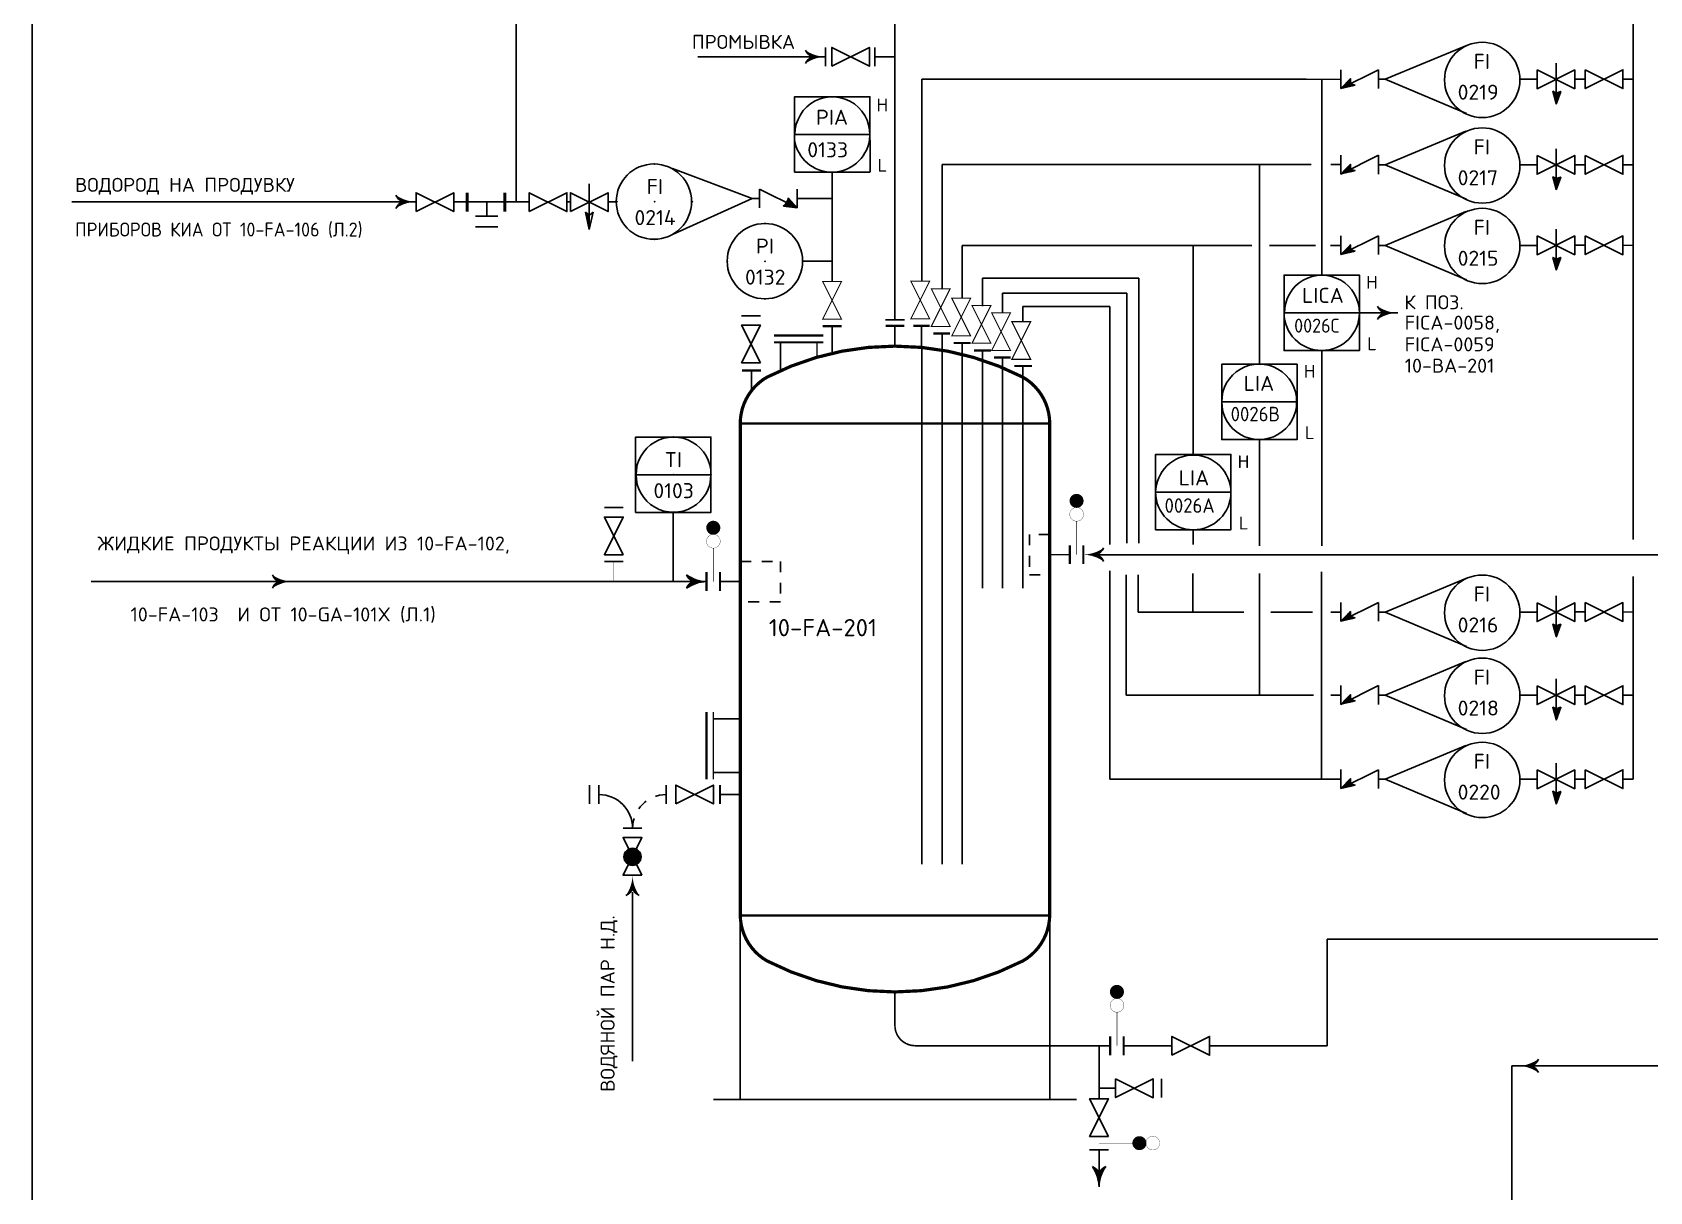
# Model space of a CAD drawing. Extents: x 78 to 490, y 181 to 404.
# Drawn here: x 79.95 to 94.97, y 193.92 to 204.69 of the extents above; entities that cross this region are included whole.
import ezdxf
from ezdxf.enums import TextEntityAlignment as Align

# ---------------------------------------------------------------- set-up
doc = ezdxf.new("R2010")
doc.units = 0
for name, pattern in [('DASH', [0.15625, 0.09375, -0.0625]), ('HIDDEN', [0.125, 0.0625, -0.0625]), ('SDASH', [0.09375, 0.046875, -0.046875])]:
    doc.linetypes.add(name, pattern=pattern)
doc.layers.get('0').update_dxf_attribs({"linetype": 'CONTINUOUS'})
for name, color, linetype in [('IN-ATTRIBS', 7, 'CONTINUOUS'), ('IN-ELECTRICAL', 7, 'HIDDEN'), ('IN-EQUIPMENT', 7, 'CONTINUOUS'), ('IN-INST-TAP', 7, 'CONTINUOUS'), ('IN-INSTRUMENT', 7, 'SDASH'), ('IN-MAJ-PROC', 7, 'CONTINUOUS'), ('IN-MIN-PROC', 7, 'CONTINUOUS')]:
    doc.layers.add(name, color=color, linetype=linetype)
doc.styles.add('ATTRIBS', font='SIMPLEX', dxfattribs={"width": 0.8, "height": 0.125})
doc.styles.add('NARROW', font='simplex', dxfattribs={"width": 0.75, "height": 0.1})
doc.styles.add('S1', font='simplex.shx')
doc.styles.add('SIMPLEX', font='SIMPLEX.shx')

# ---------------------------------------------------------------- blocks, each defined once
blk = doc.blocks.new('BUBTEXT')
at = {"layer": 'IN-ATTRIBS'}
for p in [(0, 0.25), (-0.25, 0), (0, 0), (0.25, 0), (0, -0.25)]:
    blk.add_point(p, dxfattribs=at)
at = {"layer": 'IN-ATTRIBS', "flags": 1}
for tag, style, width, p in [('IDNUM', 'ATTRIBS', 0.8, (0.009, 0.584)), ('DWGNO', 'ATTRIBS', 0.8, (0.003, 0.447)), ('FILENO', 'ATTRIBS', 0.8, (-0.003, 0.311)), ('LOC', 'ATTRIBS', 0.8, (-0.08, -0.422)), ('SIG', 'ATTRIBS', 0.8, (-0.087, -0.563)), ('INSTALL', 'ATTRIBS', 0.8, (-0.087, -0.699)), ('SERV', 'ATTRIBS', 0.8, (-0.083, -0.838)), ('DATE', 'ATTRIBS', 0.8, (-0.088, -0.969)), ('DES', 'NARROW', 0.75, (-0.087, -1.102)), ('CSYS', 'NARROW', 0.75, (-0.087, -1.243))]:
    blk.add_attdef(tag, text='', height=0.1, dxfattribs=dict(at, style=style, width=width)).set_placement(p, align=Align.CENTER)
at = {"layer": 'IN-ATTRIBS', "style": 'ATTRIBS', "flags": 1}
blk.add_attdef('SYSCDI', text='', height=0.1, dxfattribs=at).set_placement((-0.312, 0.312), align=Align.RIGHT)
at = {"layer": 'IN-ATTRIBS', "style": 'S1'}
for tag, p in [('XT', (0.324, 0.257)), ('A1', (0.323, 0.115)), ('A2', (0.323, -0.035)), ('A3', (0.323, -0.185)), ('RES', (0.323, -0.342))]:
    blk.add_attdef(tag, p, '', height=0.1, dxfattribs=at)
at = {"layer": 'IN-ATTRIBS', "style": 'ATTRIBS'}
blk.add_attdef('SYSCDV', text='', height=0.1, dxfattribs=at).set_placement((-0.312, 0.141), align=Align.RIGHT)
at = {"layer": 'IN-ATTRIBS', "style": 'S1'}
for tag, p in [('INSTTYPE', (0, 0.05)), ('TAGNUM', (0.002, -0.156)), ('MD', (0.402, -0.565)), ('SZ', (0.402, -0.696))]:
    blk.add_attdef(tag, text='', height=0.1, dxfattribs=at).set_placement(p, align=Align.CENTER)

msp = doc.modelspace()

# ---------------------------------------------------------------- hatches: boundary and pattern name
h = msp.add_hatch()
h.set_pattern_fill('ANSI37', color=2, scale=0.00014, style=0)
h.set_pattern_definition([(45, (-162.2465352, -82.9346062), (-0.00031430896424, 0.00031430896424), []), (135, (-162.2465352, -82.9346062), (-0.00031430896424, -0.00031430896424), [])])
edge = h.paths.add_edge_path()
edge.add_line((92.195, 204.217), (92.237, 204.204))
edge.add_line((92.237, 204.204), (92.105, 204.174))
edge.add_line((92.105, 204.173), (92.194, 204.265))
edge.add_line((92.194, 204.265), (92.195, 204.217))
h = msp.add_hatch()
h.set_pattern_fill('ANSI37', color=2, scale=0.00014, style=0)
h.set_pattern_definition([(45, (-163.01481026, -84.7604001), (-0.00031430896424, 0.00031430896424), []), (135, (-163.01481026, -84.7604001), (-0.00031430896424, -0.00031430896424), [])])
edge = h.paths.add_edge_path()
edge.add_line((94.104, 204.027), (94.148, 204.146))
edge.add_line((94.074, 204.147), (94.105, 204.034))
edge.add_line((94.104, 204.131), (94.074, 204.147))
edge.add_line((94.148, 204.146), (94.104, 204.131))
h = msp.add_hatch()
h.set_pattern_fill('ANSI37', color=2, scale=0.00014, style=0)
h.set_pattern_definition([(45, (-162.2465352, -83.7294345), (-0.00031430896424, 0.00031430896424), []), (135, (-162.2465352, -83.7294345), (-0.00031430896424, -0.00031430896424), [])])
edge = h.paths.add_edge_path()
edge.add_line((92.195, 203.422), (92.237, 203.41))
edge.add_line((92.237, 203.41), (92.105, 203.379))
edge.add_line((92.105, 203.378), (92.194, 203.47))
edge.add_line((92.194, 203.47), (92.195, 203.422))
h = msp.add_hatch()
h.set_pattern_fill('ANSI37', color=2, scale=0.00014, style=0)
h.set_pattern_definition([(45, (-163.01481026, -85.5552284), (-0.00031430896424, 0.00031430896424), []), (135, (-163.01481026, -85.5552284), (-0.00031430896424, -0.00031430896424), [])])
edge = h.paths.add_edge_path()
edge.add_line((94.104, 203.232), (94.148, 203.351))
edge.add_line((94.074, 203.352), (94.105, 203.239))
edge.add_line((94.104, 203.336), (94.074, 203.352))
edge.add_line((94.148, 203.351), (94.104, 203.336))
h = msp.add_hatch()
h.set_pattern_fill('ANSI37', color=2, scale=0.00014, style=0)
h.set_pattern_definition([(45, (-162.2465352, -84.4772419), (-0.00031430896424, 0.00031430896424), []), (135, (-162.2465352, -84.4772419), (-0.00031430896424, -0.00031430896424), [])])
edge = h.paths.add_edge_path()
edge.add_line((92.195, 202.675), (92.237, 202.662))
edge.add_line((92.237, 202.662), (92.105, 202.631))
edge.add_line((92.105, 202.63), (92.194, 202.722))
edge.add_line((92.194, 202.722), (92.195, 202.675))
h = msp.add_hatch()
h.set_pattern_fill('ANSI37', color=2, scale=0.00014, style=0)
h.set_pattern_definition([(45, (-163.01481026, -86.3030358), (-0.00031430896424, 0.00031430896424), []), (135, (-163.01481026, -86.3030358), (-0.00031430896424, -0.00031430896424), [])])
edge = h.paths.add_edge_path()
edge.add_line((94.104, 202.484), (94.148, 202.603))
edge.add_line((94.074, 202.604), (94.105, 202.492))
edge.add_line((94.104, 202.588), (94.074, 202.604))
edge.add_line((94.148, 202.603), (94.104, 202.588))
h = msp.add_hatch()
h.set_pattern_fill('ANSI37', color=2, scale=0.00014, style=0)
h.set_pattern_definition([(45, (-162.2465352, -87.88432963), (-0.00031430896424, 0.00031430896424), []), (135, (-162.2465352, -87.88432963), (-0.00031430896424, -0.00031430896424), [])])
edge = h.paths.add_edge_path()
edge.add_line((92.195, 199.268), (92.237, 199.255))
edge.add_line((92.237, 199.255), (92.105, 199.224))
edge.add_line((92.105, 199.223), (92.194, 199.315))
edge.add_line((92.194, 199.315), (92.195, 199.268))
h = msp.add_hatch()
h.set_pattern_fill('ANSI37', color=2, scale=0.00014, style=0)
h.set_pattern_definition([(45, (-163.01481026, -89.71012353), (-0.00031430896424, 0.00031430896424), []), (135, (-163.01481026, -89.71012353), (-0.00031430896424, -0.00031430896424), [])])
edge = h.paths.add_edge_path()
edge.add_line((94.104, 199.077), (94.148, 199.196))
edge.add_line((94.074, 199.197), (94.105, 199.085))
edge.add_line((94.104, 199.181), (94.074, 199.197))
edge.add_line((94.148, 199.196), (94.104, 199.181))
h = msp.add_hatch()
h.set_pattern_fill('ANSI37', color=2, scale=0.00014, style=0)
h.set_pattern_definition([(45, (-162.2465352, -88.6563532), (-0.00031430896424, 0.00031430896424), []), (135, (-162.2465352, -88.6563532), (-0.00031430896424, -0.00031430896424), [])])
edge = h.paths.add_edge_path()
edge.add_line((92.195, 198.496), (92.237, 198.483))
edge.add_line((92.237, 198.483), (92.105, 198.452))
edge.add_line((92.105, 198.451), (92.194, 198.543))
edge.add_line((92.194, 198.543), (92.195, 198.496))
h = msp.add_hatch()
h.set_pattern_fill('ANSI37', color=2, scale=0.00014, style=0)
h.set_pattern_definition([(45, (-163.01481026, -90.4821471), (-0.00031430896424, 0.00031430896424), []), (135, (-163.01481026, -90.4821471), (-0.00031430896424, -0.00031430896424), [])])
edge = h.paths.add_edge_path()
edge.add_line((94.104, 198.305), (94.148, 198.424))
edge.add_line((94.074, 198.425), (94.105, 198.313))
edge.add_line((94.104, 198.409), (94.074, 198.425))
edge.add_line((94.148, 198.424), (94.104, 198.409))
h = msp.add_hatch()
h.set_pattern_fill('ANSI37', color=2, scale=0.00014, style=0)
h.set_pattern_definition([(45, (-162.2465352, -89.43779175), (-0.00031430896424, 0.00031430896424), []), (135, (-162.2465352, -89.43779175), (-0.00031430896424, -0.00031430896424), [])])
edge = h.paths.add_edge_path()
edge.add_line((92.195, 197.714), (92.237, 197.701))
edge.add_line((92.237, 197.701), (92.105, 197.67))
edge.add_line((92.105, 197.67), (92.194, 197.762))
edge.add_line((92.194, 197.762), (92.195, 197.714))
h = msp.add_hatch()
h.set_pattern_fill('ANSI37', color=2, scale=0.00014, style=0)
h.set_pattern_definition([(45, (-163.01481026, -91.26358565), (-0.00031430896424, 0.00031430896424), []), (135, (-163.01481026, -91.26358565), (-0.00031430896424, -0.00031430896424), [])])
edge = h.paths.add_edge_path()
edge.add_line((94.104, 197.524), (94.148, 197.642))
edge.add_line((94.074, 197.644), (94.105, 197.531))
edge.add_line((94.104, 197.627), (94.074, 197.644))
edge.add_line((94.148, 197.642), (94.104, 197.627))
at = {"linetype": 'Continuous'}
h = msp.add_hatch(dxfattribs=at)
h.set_pattern_fill('ANSI38', color=2, scale=0.00014, angle=90, style=0)
h.set_pattern_definition([(135, (372.84007485, -47.44824148), (-0.00031430896424, -0.00031430896424), []), (225, (372.84007485, -47.44824148), (-0.00031430896424, -0.0009429268927), [0.00111125, -0.00066675])])
edge = h.paths.add_edge_path()
edge.add_arc((85.524, 197.035), 0.0801, 0, 360)
at = {"layer": 'IN-EQUIPMENT'}
h = msp.add_hatch(dxfattribs=at)
h.set_pattern_fill('ANSI38', color=2, scale=0.00014, style=0)
h.set_pattern_definition([(45, (-158.9034857, -94.1519394), (-0.00031430896424, 0.00031430896424), []), (135, (-158.9034857, -94.1519394), (-0.0009429268927, 0.00031430896424), [0.00111125, -0.00066675])])
edge = h.paths.add_edge_path()
edge.add_line((86.973, 203.154), (87.055, 203.063))
edge.add_line((87.055, 203.063), (86.926, 203.079))
edge.add_line((86.965, 203.107), (86.925, 203.079))
edge.add_line((86.969, 203.157), (86.965, 203.107))
h = msp.add_hatch(dxfattribs=at)
h.set_pattern_fill('ANSI38', color=2, scale=0.00014, style=0)
h.set_pattern_definition([(45, (-158.0500525, -94.71836046), (-0.00031430896424, 0.00031430896424), []), (135, (-158.0500525, -94.71836046), (-0.0009429268927, 0.00031430896424), [0.00111125, -0.00066675])])
edge = h.paths.add_edge_path()
edge.add_line((85.122, 202.863), (85.157, 203.023))
edge.add_line((85.12, 202.863), (85.088, 203.023))
edge.add_line((85.088, 203.023), (85.121, 202.997))
edge.add_line((85.157, 203.023), (85.126, 202.999))

# ---------------------------------------------------------------- linework, layer by layer
at = {"color": 6}
for p, q in [((79.948, 211.074), (79.948, 185.824)), ((89.775, 195.28), (89.4, 195.28)), ((89.775, 195.28), (89.962, 195.28))]:
    msp.add_line(p, q, dxfattribs=at)
at = {"color": 5, "linetype": 'Continuous'}
for p, q in [((84.444, 203.121), (84.444, 205.371)), ((94.819, 199.984), (94.819, 204.91)), ((87.318, 204.467), (86.132, 204.467)), ((91.587, 204.259), (88.212, 204.259)), ((88.212, 204.259), (88.212, 202.38)), ((91.587, 204.259), (91.784, 204.259)), ((91.784, 204.259), (92.105, 204.258)), ((92.516, 204.259), (92.455, 204.259)), ((93.768, 204.259), (93.928, 204.259)), ((94.278, 204.259), (94.375, 204.26)), ((94.725, 204.259), (94.819, 204.259)), ((88.4, 203.467), (91.348, 203.467)), ((88.4, 202.31), (88.4, 203.467)), ((91.226, 203.467), (91.829, 203.467)), ((92.013, 203.467), (92.107, 203.467)), ((92.516, 203.464), (92.455, 203.464)), ((93.768, 203.464), (93.928, 203.464)), ((94.278, 203.464), (94.375, 203.465)), ((94.725, 203.464), (94.819, 203.464)), ((86.637, 203.151), (86.694, 203.151)), ((87.055, 203.151), (87.379, 203.151)), ((87.379, 202.38), (87.379, 203.151)), ((80.316, 203.121), (83.467, 203.121)), ((83.467, 203.121), (83.513, 203.121)), ((83.863, 203.121), (84.444, 203.121)), ((84.444, 203.121), (84.564, 203.121)), ((84.914, 203.121), (84.947, 203.121)), ((84.914, 203.121), (84.947, 203.121)), ((85.297, 203.121), (85.376, 203.121)), ((88.587, 202.716), (91.277, 202.716)), ((88.587, 202.222), (88.587, 202.716)), ((90.734, 202.716), (90.734, 200.773)), ((91.441, 202.716), (91.868, 202.716)), ((92.008, 202.716), (92.105, 202.716)), ((92.516, 202.716), (92.455, 202.716)), ((93.768, 202.716), (93.928, 202.716)), ((94.278, 202.717), (94.375, 202.717)), ((94.725, 202.716), (94.819, 202.717)), ((88.775, 202.152), (88.775, 202.411)), ((88.775, 202.411), (90.228, 202.411)), ((90.228, 202.411), (90.228, 201.967)), ((88.962, 202.272), (90.115, 202.272)), ((88.962, 202.085), (88.962, 202.272)), ((90.115, 202.272), (90.115, 201.717)), ((89.15, 202.007), (89.15, 202.149)), ((89.15, 202.149), (89.959, 202.149)), ((89.959, 202.149), (89.959, 199.937)), ((90.228, 201.967), (90.228, 199.95)), ((90.115, 201.717), (90.115, 199.95)), ((91.927, 201.739), (91.927, 199.923)), ((91.348, 200.912), (91.348, 199.923)), ((90.734, 200.073), (90.734, 199.937)), ((89.959, 199.692), (89.959, 197.755)), ((90.109, 199.654), (90.109, 198.537)), ((90.222, 199.654), (90.222, 199.309)), ((90.731, 199.668), (90.731, 199.309)), ((91.35, 199.668), (91.35, 198.537)), ((91.924, 199.682), (91.924, 198.822)), ((94.819, 197.756), (94.819, 199.639)), ((90.222, 199.309), (91.202, 199.309)), ((91.453, 199.309), (91.842, 199.309)), ((92.013, 199.309), (92.107, 199.309)), ((92.516, 199.309), (92.455, 199.309)), ((93.768, 199.309), (93.928, 199.309)), ((94.278, 199.31), (94.375, 199.31)), ((94.725, 199.309), (94.819, 199.31)), ((91.85, 198.537), (90.109, 198.537)), ((92.107, 198.537), (92.013, 198.537)), ((92.516, 198.537), (92.455, 198.537)), ((93.768, 198.537), (93.928, 198.537)), ((94.278, 198.537), (94.375, 198.538)), ((94.725, 198.537), (94.819, 198.537)), ((89.959, 197.755), (92.105, 197.755)), ((92.516, 197.755), (92.455, 197.755)), ((93.768, 197.755), (93.928, 197.755)), ((94.278, 197.756), (94.375, 197.757)), ((94.725, 197.756), (94.819, 197.756)), ((85.525, 196.708), (85.525, 195.136)), ((89.858, 195.28), (89.858, 195.092)), ((89.858, 195.092), (89.858, 194.787)), ((95.132, 195.093), (93.692, 195.093)), ((93.692, 187.84), (93.692, 195.093))]:
    msp.add_line(p, q, dxfattribs=at)
at = {"linetype": 'Continuous'}
for p, q in [((92.516, 204.259), (93.266, 204.571)), ((92.516, 204.259), (93.272, 203.94)), ((87.029, 203.746), (87.729, 203.746)), ((92.516, 203.464), (93.266, 203.777)), ((92.516, 203.464), (93.272, 203.145)), ((86.637, 203.151), (85.895, 203.43)), ((86.637, 203.151), (85.897, 202.818)), ((91.927, 203.185), (91.927, 203.155)), ((83.68, 203.121), (83.696, 203.121)), ((84.734, 203.121), (84.745, 203.121)), ((85.117, 203.121), (85.128, 203.121)), ((92.516, 202.716), (93.266, 203.029)), ((92.516, 202.716), (93.272, 202.397)), ((91.577, 202.089), (92.277, 202.089)), ((90.998, 201.262), (91.698, 201.262)), ((85.553, 200.585), (86.253, 200.585)), ((90.384, 200.423), (91.084, 200.423)), ((92.516, 199.309), (93.266, 199.622)), ((91.35, 199.309), (91.351, 199.309)), ((92.516, 199.309), (93.272, 198.99)), ((91.924, 198.822), (91.924, 197.755)), ((92.516, 198.537), (93.266, 198.85)), ((92.516, 198.537), (93.272, 198.218)), ((92.516, 197.755), (93.266, 198.068)), ((92.516, 197.755), (93.272, 197.436))]:
    msp.add_line(p, q, dxfattribs=at)
at = {"color": 2}
for p, q in [((92.105, 204.173), (92.105, 204.348)), ((92.455, 204.347), (92.105, 204.173)), ((92.455, 204.172), (92.455, 204.347)), ((94.104, 204.409), (94.104, 204.029)), ((92.105, 204.173), (92.194, 204.265)), ((92.237, 204.204), (92.105, 204.174)), ((92.194, 204.265), (92.195, 204.217)), ((92.195, 204.217), (92.237, 204.204)), ((94.104, 204.131), (94.074, 204.147)), ((94.074, 204.147), (94.105, 204.034)), ((94.104, 204.027), (94.148, 204.146)), ((94.148, 204.146), (94.104, 204.131)), ((94.104, 203.614), (94.104, 203.234)), ((92.105, 203.378), (92.105, 203.553)), ((92.455, 203.553), (92.105, 203.378)), ((92.105, 203.378), (92.194, 203.47)), ((92.194, 203.47), (92.195, 203.422)), ((92.455, 203.378), (92.455, 203.553)), ((92.237, 203.41), (92.105, 203.379)), ((92.195, 203.422), (92.237, 203.41)), ((94.074, 203.352), (94.105, 203.239)), ((94.104, 203.336), (94.074, 203.352)), ((94.148, 203.351), (94.104, 203.336)), ((94.104, 203.232), (94.148, 203.351)), ((94.104, 202.866), (94.104, 202.486)), ((92.455, 202.805), (92.105, 202.63)), ((92.105, 202.63), (92.105, 202.805)), ((92.105, 202.63), (92.194, 202.722)), ((92.194, 202.722), (92.195, 202.675)), ((92.455, 202.63), (92.455, 202.805)), ((92.237, 202.662), (92.105, 202.631)), ((92.195, 202.675), (92.237, 202.662)), ((94.104, 202.588), (94.074, 202.604)), ((94.074, 202.604), (94.105, 202.492)), ((94.104, 202.484), (94.148, 202.603)), ((94.148, 202.603), (94.104, 202.588)), ((87.875, 202.024), (88.05, 202.024)), ((92.455, 199.398), (92.105, 199.223)), ((92.105, 199.223), (92.105, 199.398)), ((92.455, 199.223), (92.455, 199.398)), ((94.104, 199.459), (94.104, 199.079)), ((92.105, 199.223), (92.194, 199.315)), ((92.237, 199.255), (92.105, 199.224)), ((92.194, 199.315), (92.195, 199.268)), ((92.195, 199.268), (92.237, 199.255)), ((94.074, 199.197), (94.105, 199.085)), ((94.104, 199.181), (94.074, 199.197)), ((94.148, 199.196), (94.104, 199.181)), ((94.104, 199.077), (94.148, 199.196)), ((94.104, 198.687), (94.104, 198.307)), ((92.105, 198.451), (92.105, 198.626)), ((92.455, 198.626), (92.105, 198.451)), ((92.105, 198.451), (92.194, 198.543)), ((92.194, 198.543), (92.195, 198.496)), ((92.195, 198.496), (92.237, 198.483)), ((92.455, 198.451), (92.455, 198.626)), ((92.237, 198.483), (92.105, 198.452)), ((94.104, 198.409), (94.074, 198.425)), ((94.074, 198.425), (94.105, 198.313)), ((94.104, 198.305), (94.148, 198.424)), ((94.148, 198.424), (94.104, 198.409)), ((94.104, 197.906), (94.104, 197.525)), ((92.105, 197.67), (92.105, 197.845)), ((92.455, 197.844), (92.105, 197.67)), ((92.105, 197.67), (92.194, 197.762)), ((92.194, 197.762), (92.195, 197.714)), ((92.455, 197.669), (92.455, 197.844)), ((85.837, 197.526), (85.837, 197.701)), ((92.237, 197.701), (92.105, 197.67)), ((92.195, 197.714), (92.237, 197.701)), ((94.074, 197.644), (94.105, 197.531)), ((94.104, 197.627), (94.074, 197.644)), ((94.148, 197.642), (94.104, 197.627)), ((94.104, 197.524), (94.148, 197.642))]:
    msp.add_line(p, q, dxfattribs=at)
for p, q in [((87.029, 203.692), (87.029, 203.396)), ((87.731, 203.396), (87.731, 203.692)), ((87.029, 203.396), (87.729, 203.396))]:
    msp.add_line(p, q)
at = {"color": 7, "linetype": 'Continuous'}
for p, q in [((87.379, 203.151), (87.379, 203.396)), ((92.277, 202.089), (92.633, 202.089))]:
    msp.add_line(p, q, dxfattribs=at)
at = {"color": 2, "linetype": 'Continuous'}
for p, q in [((85.122, 203.118), (85.122, 202.909)), ((90.012, 194.885), (89.854, 194.885)), ((90.44, 194.972), (90.44, 194.798))]:
    msp.add_line(p, q, dxfattribs=at)
at = {"color": 3, "linetype": 'Continuous'}
msp.add_line((86.087, 199.592), (80.495, 199.592), dxfattribs=at)
at = {"color": 5, "linetype": 'Continuous'}
for points in [[(87.193, 204.467, -0.206864), (87.13, 204.53)], [(87.193, 204.467, 0.206864), (87.13, 204.405)], [(83.388, 203.121, -0.206864), (83.326, 203.183)], [(83.388, 203.121, 0.206864), (83.326, 203.058)], [(93.878, 195.092, 0.206864), (93.94, 195.155)], [(93.878, 195.092, -0.206864), (93.94, 195.03)]]:
    msp.add_lwpolyline(points, format="xyb", dxfattribs=at)
at = {"color": 2}
for points in [[(93.928, 204.346), (94.278, 204.171), (94.278, 204.346), (93.928, 204.171)], [(94.375, 204.347), (94.725, 204.172), (94.725, 204.347), (94.375, 204.172)], [(93.928, 203.551), (94.278, 203.376), (94.278, 203.551), (93.928, 203.376)], [(94.375, 203.552), (94.725, 203.377), (94.725, 203.552), (94.375, 203.377)], [(93.928, 202.803), (94.278, 202.628), (94.278, 202.803), (93.928, 202.628)], [(94.375, 202.805), (94.725, 202.629), (94.725, 202.804), (94.375, 202.63)], [(86.713, 201.625), (86.538, 201.975), (86.713, 201.975), (86.538, 201.625)], [(85.438, 199.842), (85.263, 200.192), (85.438, 200.192), (85.263, 199.842)], [(93.928, 199.396), (94.278, 199.221), (94.278, 199.396), (93.928, 199.221)], [(94.375, 199.397), (94.725, 199.222), (94.725, 199.397), (94.375, 199.222)], [(93.928, 198.624), (94.278, 198.449), (94.278, 198.624), (93.928, 198.449)], [(94.375, 198.625), (94.725, 198.45), (94.725, 198.625), (94.375, 198.45)], [(93.928, 197.843), (94.278, 197.667), (94.278, 197.842), (93.928, 197.668)], [(94.375, 197.844), (94.725, 197.669), (94.725, 197.844), (94.375, 197.669)], [(85.925, 197.526), (86.275, 197.701), (86.275, 197.526), (85.925, 197.701)], [(85.612, 196.863), (85.437, 197.213), (85.612, 197.213), (85.437, 196.863)], [(90.535, 195.192), (90.885, 195.367), (90.885, 195.192), (90.535, 195.367)], [(90.012, 194.973), (90.362, 194.797), (90.362, 194.972), (90.012, 194.798)], [(89.946, 194.437), (89.771, 194.787), (89.946, 194.787), (89.771, 194.437)]]:
    msp.add_lwpolyline(points, close=True, dxfattribs=at)
for points in [[(87.729, 203.692), (87.729, 204.096), (87.029, 204.096), (87.029, 203.692)], [(92.277, 202.035), (92.277, 202.439), (91.577, 202.439), (91.577, 202.035)], [(91.577, 202.035), (91.577, 201.739), (92.277, 201.739), (92.277, 202.035)], [(91.698, 201.209), (91.698, 201.612), (90.998, 201.612), (90.998, 201.209)], [(90.998, 201.209), (90.998, 200.912), (91.698, 200.912), (91.698, 201.209)], [(86.253, 200.531), (86.253, 200.935), (85.553, 200.935), (85.553, 200.531)], [(91.084, 200.369), (91.084, 200.773), (90.384, 200.773), (90.384, 200.369)], [(85.553, 200.531), (85.553, 200.235), (86.253, 200.235), (86.253, 200.531)], [(90.384, 200.369), (90.384, 200.073), (91.084, 200.073), (91.084, 200.369)]]:
    msp.add_lwpolyline(points)
at = {"color": 2, "const_width": 0.01}
for points in [[(87.466, 202.03), (87.291, 202.38), (87.466, 202.38), (87.291, 202.03)], [(88.285, 202.033), (88.11, 202.383), (88.285, 202.383), (88.11, 202.033)], [(88.475, 201.963), (88.3, 202.313), (88.475, 202.313), (88.3, 201.963)], [(88.665, 201.875), (88.49, 202.225), (88.665, 202.225), (88.49, 201.875)], [(88.853, 201.806), (88.678, 202.156), (88.853, 202.156), (88.678, 201.806)], [(89.036, 201.739), (88.861, 202.089), (89.036, 202.089), (88.861, 201.739)], [(89.223, 201.657), (89.048, 202.007), (89.223, 202.007), (89.048, 201.657)]]:
    msp.add_lwpolyline(points, close=True, dxfattribs=at)
for points in [[(92.508, 202.089, -0.206864), (92.445, 202.151)], [(92.508, 202.089, 0.206864), (92.445, 202.026)]]:
    msp.add_lwpolyline(points, format="xyb")
at = {"color": 6}
for points, const_width in [([(87.291, 201.964), (87.466, 201.964)], 0.021), ([(87.379, 201.713), (87.379, 201.964)], 0.015), ([(87.875, 201.967), (88.05, 201.967)], 0.021), ([(87.962, 201.78), (87.962, 201.967)], 0.015), ([(88.133, 201.967), (88.285, 201.967)], 0.021), ([(88.21, 201.766), (88.21, 201.967)], 0.015), ([(87.297, 201.878), (86.837, 201.878)], 0.02), ([(87.297, 201.815), (86.837, 201.815)], 0.02), ([(87.238, 201.678), (87.238, 201.815)], 0.015), ([(88.32, 201.897), (88.475, 201.897)], 0.021), ([(88.508, 201.809), (88.667, 201.809)], 0.021), ([(88.698, 201.74), (88.854, 201.74)], 0.021), ([(88.881, 201.673), (89.036, 201.673)], 0.021), ([(86.542, 201.553), (86.717, 201.553)], 0.021), ([(86.63, 201.365), (86.63, 201.553)], 0.015), ([(89.071, 201.595), (89.235, 201.595)], 0.021), ([(86.525, 201.061), (89.4, 201.061)], 0.02), ([(89.4, 199.842), (89.587, 199.842)], 0.015), ([(89.587, 199.93), (89.587, 199.755)], 0.021), ([(86.337, 199.505), (86.337, 199.68)], 0.021), ([(86.525, 199.592), (86.337, 199.592)], 0.015), ([(86.212, 197.755), (86.212, 198.38)], 0.02), ([(86.275, 197.755), (86.275, 198.38)], 0.015), ([(86.525, 198.318), (86.275, 198.318)], 0.015), ([(86.525, 197.818), (86.275, 197.818)], 0.015), ([(86.337, 197.526), (86.337, 197.701)], 0.021), ([(86.525, 197.613), (86.337, 197.613)], 0.015), ([(89.4, 196.49), (86.525, 196.49)], 0.02), ([(86.525, 196.467), (86.525, 194.78)], 0.015), ([(89.4, 196.467), (89.4, 194.78)], 0.015), ([(89.962, 195.367), (89.962, 195.192)], 0.021), ([(86.275, 194.78), (89.65, 194.78)], 0.015)]:
    msp.add_lwpolyline(points, dxfattribs=dict(at, const_width=const_width))
at = {"color": 6, "const_width": 0.03}
msp.add_lwpolyline([(89.4, 201.061, 0.267949), (89.151, 201.491, 0.242718), (86.773, 201.491, 0.267949), (86.525, 201.061), (86.525, 196.498, 0.267949), (86.773, 196.068, 0.242718), (89.151, 196.068, 0.267949), (89.4, 196.498)], format="xyb", close=True, dxfattribs=at)
at = {"color": 5}
for points in [[(88.212, 201.78), (88.212, 196.967)], [(88.4, 201.741), (88.4, 196.967)], [(88.587, 201.717), (88.587, 196.967)], [(88.775, 201.655), (88.775, 199.53)], [(88.962, 201.592), (88.962, 199.53)], [(89.15, 201.494), (89.15, 199.53)]]:
    msp.add_lwpolyline(points, dxfattribs=at)
at = {"color": 2}
for points, const_width in [([(89.617, 200.342, 1), (89.682, 200.342, 1)], 0.065), ([(86.242, 200.092, 1), (86.307, 200.092, 1)], 0.065), ([(89.586, 200.217, 1), (89.714, 200.217, 1)], 0.0025), ([(86.211, 199.967, 1), (86.339, 199.967, 1)], 0.0025), ([(89.992, 195.78, 1), (90.057, 195.78, 1)], 0.065), ([(89.961, 195.655, 1), (90.089, 195.655, 1)], 0.0025), ([(90.233, 194.407, -1), (90.233, 194.342, -1)], 0.065), ([(90.358, 194.439, -1), (90.358, 194.311, -1)], 0.0025)]:
    msp.add_lwpolyline(points, format="xyb", close=True, dxfattribs=dict(at, const_width=const_width))
at = {"color": 2, "const_width": 0.005}
for points in [[(89.65, 200.155), (89.65, 199.842)], [(86.275, 199.905), (86.275, 199.592)], [(90.025, 195.592), (90.025, 195.28)], [(90.171, 194.375), (89.858, 194.375)]]:
    msp.add_lwpolyline(points, dxfattribs=at)
at = {"color": 3}
for points in [[(89.837, 199.842, 0.206864), (89.9, 199.905)], [(89.837, 199.842, -0.206864), (89.9, 199.78)]]:
    msp.add_lwpolyline(points, format="xyb", dxfattribs=at)
at = {"color": 3, "linetype": 'Continuous'}
for points in [[(82.24, 199.592, -0.206864), (82.178, 199.655)], [(82.24, 199.592, 0.206864), (82.178, 199.53)], [(86.087, 199.592, -0.206864), (86.025, 199.655)], [(86.087, 199.592, 0.206864), (86.025, 199.53)], [(86.212, 199.592, 0.150368), (86.025, 199.53)]]:
    msp.add_lwpolyline(points, format="xyb", dxfattribs=at)
at = {"color": 5}
for points in [[(85.525, 196.738, -0.206864), (85.462, 196.676)], [(85.525, 196.738, 0.206864), (85.587, 196.676)], [(89.858, 194.095, 0.206864), (89.796, 194.157)], [(89.858, 193.97, 0.150368), (89.796, 194.157)], [(89.858, 194.095, -0.206864), (89.921, 194.157)]]:
    msp.add_lwpolyline(points, format="xyb", dxfattribs=at)
at = {"color": 6, "const_width": 0.015}
msp.add_lwpolyline([(87.962, 195.78), (87.962, 195.467, 0.414214), (88.15, 195.28), (89.4, 195.28)], format="xyb", dxfattribs=at)
for centre in [(93.418, 204.253), (93.418, 203.458), (85.723, 203.122), (93.418, 202.71), (86.754, 202.569), (93.418, 199.303), (93.418, 198.531), (93.418, 197.749)]:
    msp.add_circle(centre, 0.35)
at = {"color": 2, "linetype": 'Continuous'}
msp.add_circle((85.524, 197.035), 0.0801, dxfattribs=at)
for centre, radius, start, end in [((87.381, 203.748), 0.348, 350.7835, 180.3164), ((87.377, 203.748), 0.352, 189.061, 350.939), ((91.929, 202.091), 0.348, 359.6836, 180.3164), ((91.927, 202.089), 0.35, 180, 0), ((91.346, 201.265), 0.348, 359.6296, 180.3704), ((91.346, 201.26), 0.348, 179.5934, 0.4066), ((85.905, 200.587), 0.348, 359.6548, 180.3452), ((90.734, 200.418), 0.35, 0.7029, 179.2971), ((85.905, 200.584), 0.348, 179.787, 0.213), ((90.734, 200.423), 0.35, 180, 360)]:
    msp.add_arc(centre, radius, start, end)
at = {"color": 3, "linetype": 'Continuous'}
msp.add_arc((86.22, 199.928), 0.336, 234.4623, 268.6678, dxfattribs=at)
at = {"color": 5}
msp.add_arc((90.194, 193.962), 0.336, 144.4623, 178.6678, dxfattribs=at)
at = {"color": 5, "linetype": 'Continuous'}
for points in [[(87.164, 204.508), (87.138, 204.513), (87.13, 204.53)], [(87.2, 204.491), (87.149, 204.499), (87.164, 204.508), (87.138, 204.513)], [(87.238, 204.479), (87.162, 204.486), (87.2, 204.491), (87.149, 204.499)], [(87.164, 204.426), (87.138, 204.421), (87.13, 204.405)], [(87.2, 204.443), (87.149, 204.436), (87.164, 204.426), (87.138, 204.421)], [(87.238, 204.456), (87.162, 204.449), (87.2, 204.443), (87.149, 204.436)], [(87.278, 204.471), (87.176, 204.475), (87.238, 204.479), (87.162, 204.486)], [(87.278, 204.464), (87.176, 204.459), (87.238, 204.456), (87.162, 204.449)], [(87.318, 204.467), (87.193, 204.467), (87.278, 204.471), (87.176, 204.475)], [(87.318, 204.467), (87.193, 204.467), (87.278, 204.464), (87.176, 204.459)], [(83.359, 203.162), (83.334, 203.167), (83.326, 203.183)], [(83.396, 203.145), (83.344, 203.152), (83.359, 203.162), (83.334, 203.167)], [(83.434, 203.132), (83.357, 203.139), (83.396, 203.145), (83.344, 203.152)], [(83.359, 203.08), (83.334, 203.075), (83.326, 203.058)], [(83.396, 203.097), (83.344, 203.089), (83.359, 203.08), (83.334, 203.075)], [(83.434, 203.109), (83.357, 203.102), (83.396, 203.097), (83.344, 203.089)], [(83.473, 203.124), (83.372, 203.129), (83.434, 203.132), (83.357, 203.139)], [(83.473, 203.117), (83.372, 203.113), (83.434, 203.109), (83.357, 203.102)], [(93.753, 195.092), (93.878, 195.092), (93.793, 195.096), (93.894, 195.101)], [(93.753, 195.092), (93.878, 195.092), (93.793, 195.089), (93.894, 195.084)], [(93.793, 195.096), (93.894, 195.101), (93.832, 195.104), (93.909, 195.111)], [(93.793, 195.089), (93.894, 195.084), (93.832, 195.081), (93.909, 195.074)], [(93.832, 195.104), (93.909, 195.111), (93.87, 195.117), (93.922, 195.124)], [(93.832, 195.081), (93.909, 195.074), (93.87, 195.068), (93.922, 195.061)], [(93.87, 195.117), (93.922, 195.124), (93.906, 195.134), (93.932, 195.139)], [(93.87, 195.068), (93.922, 195.061), (93.906, 195.051), (93.932, 195.046)], [(93.906, 195.134), (93.932, 195.139), (93.94, 195.155)], [(93.906, 195.051), (93.932, 195.046), (93.94, 195.03)]]:
    msp.add_solid(points, dxfattribs=at)
for points in [[(83.513, 203.121), (83.388, 203.121), (83.473, 203.124), (83.372, 203.129)], [(83.513, 203.121), (83.388, 203.121), (83.473, 203.117), (83.372, 203.113)], [(92.479, 202.13), (92.453, 202.135), (92.445, 202.151)], [(92.516, 202.113), (92.464, 202.12), (92.479, 202.13), (92.453, 202.135)], [(92.554, 202.1), (92.477, 202.107), (92.516, 202.113), (92.464, 202.12)], [(92.593, 202.092), (92.492, 202.097), (92.554, 202.1), (92.477, 202.107)], [(92.633, 202.089), (92.508, 202.089), (92.593, 202.092), (92.492, 202.097)], [(92.479, 202.048), (92.453, 202.043), (92.445, 202.026)], [(92.516, 202.065), (92.464, 202.057), (92.479, 202.048), (92.453, 202.043)], [(92.554, 202.077), (92.477, 202.07), (92.516, 202.065), (92.464, 202.057)], [(92.593, 202.085), (92.492, 202.081), (92.554, 202.077), (92.477, 202.07)], [(92.633, 202.089), (92.508, 202.089), (92.593, 202.085), (92.492, 202.081)]]:
    msp.add_solid(points)
at = {"color": 3}
for points in [[(89.712, 199.842), (89.837, 199.842), (89.752, 199.846), (89.854, 199.85)], [(89.712, 199.842), (89.837, 199.842), (89.752, 199.839), (89.854, 199.834)], [(89.752, 199.846), (89.854, 199.85), (89.792, 199.854), (89.868, 199.861)], [(89.752, 199.839), (89.854, 199.834), (89.792, 199.831), (89.868, 199.824)], [(89.792, 199.854), (89.868, 199.861), (89.83, 199.866), (89.881, 199.874)], [(89.83, 199.866), (89.881, 199.874), (89.866, 199.883), (89.892, 199.888)], [(89.866, 199.883), (89.892, 199.888), (89.9, 199.905)], [(89.792, 199.831), (89.868, 199.824), (89.83, 199.818), (89.881, 199.811)], [(89.83, 199.818), (89.881, 199.811), (89.866, 199.801), (89.892, 199.796)], [(89.866, 199.801), (89.892, 199.796), (89.9, 199.78)]]:
    msp.add_solid(points, dxfattribs=at)
at = {"color": 3, "linetype": 'Continuous'}
for points in [[(82.211, 199.633), (82.186, 199.638), (82.178, 199.655)], [(82.211, 199.551), (82.186, 199.546), (82.178, 199.53)], [(82.248, 199.616), (82.196, 199.624), (82.211, 199.633), (82.186, 199.638)], [(82.248, 199.568), (82.196, 199.561), (82.211, 199.551), (82.186, 199.546)], [(82.286, 199.604), (82.209, 199.611), (82.248, 199.616), (82.196, 199.624)], [(82.286, 199.581), (82.209, 199.574), (82.248, 199.568), (82.196, 199.561)], [(82.325, 199.596), (82.224, 199.6), (82.286, 199.604), (82.209, 199.611)], [(82.325, 199.589), (82.224, 199.584), (82.286, 199.581), (82.209, 199.574)], [(86.059, 199.633), (86.033, 199.638), (86.025, 199.655)], [(86.059, 199.551), (86.033, 199.546), (86.025, 199.53)], [(86.095, 199.616), (86.043, 199.624), (86.059, 199.633), (86.033, 199.638)], [(86.095, 199.568), (86.043, 199.561), (86.059, 199.551), (86.033, 199.546)], [(86.133, 199.604), (86.056, 199.611), (86.095, 199.616), (86.043, 199.624)], [(86.133, 199.581), (86.056, 199.574), (86.095, 199.568), (86.043, 199.561)], [(86.172, 199.596), (86.071, 199.6), (86.133, 199.604), (86.056, 199.611)], [(86.172, 199.589), (86.071, 199.584), (86.133, 199.581), (86.056, 199.574)], [(86.212, 199.592), (86.087, 199.592), (86.172, 199.596), (86.071, 199.6)], [(86.212, 199.592), (86.087, 199.592), (86.172, 199.589), (86.071, 199.584)]]:
    msp.add_solid(points, dxfattribs=at)
at = {"color": 5}
for points in [[(85.525, 196.863), (85.525, 196.738), (85.521, 196.823), (85.517, 196.722)], [(85.525, 196.863), (85.525, 196.738), (85.528, 196.823), (85.533, 196.722)], [(85.484, 196.71), (85.479, 196.684), (85.462, 196.676)], [(85.501, 196.746), (85.493, 196.695), (85.484, 196.71), (85.479, 196.684)], [(85.513, 196.784), (85.506, 196.707), (85.501, 196.746), (85.493, 196.695)], [(85.521, 196.823), (85.517, 196.722), (85.513, 196.784), (85.506, 196.707)], [(85.528, 196.823), (85.533, 196.722), (85.536, 196.784), (85.543, 196.707)], [(85.536, 196.784), (85.543, 196.707), (85.549, 196.746), (85.556, 196.695)], [(85.549, 196.746), (85.556, 196.695), (85.566, 196.71), (85.571, 196.684)], [(85.566, 196.71), (85.571, 196.684), (85.587, 196.676)], [(89.817, 194.123), (89.812, 194.149), (89.796, 194.157)], [(89.834, 194.087), (89.827, 194.138), (89.817, 194.123), (89.812, 194.149)], [(89.847, 194.049), (89.84, 194.126), (89.834, 194.087), (89.827, 194.138)], [(89.87, 194.049), (89.877, 194.126), (89.882, 194.087), (89.89, 194.138)], [(89.882, 194.087), (89.89, 194.138), (89.899, 194.123), (89.904, 194.149)], [(89.899, 194.123), (89.904, 194.149), (89.921, 194.157)], [(89.855, 194.009), (89.85, 194.111), (89.847, 194.049), (89.84, 194.126)], [(89.858, 193.97), (89.858, 194.095), (89.855, 194.009), (89.85, 194.111)], [(89.858, 193.97), (89.858, 194.095), (89.862, 194.009), (89.866, 194.111)], [(89.862, 194.009), (89.866, 194.111), (89.87, 194.049), (89.877, 194.126)]]:
    msp.add_solid(points, dxfattribs=at)
at = {"layer": 'IN-ELECTRICAL', "color": 7}
for p, q in [((89.4, 200.03), (89.212, 200.03)), ((89.212, 200.03), (89.212, 199.655)), ((86.525, 199.78), (86.9, 199.78)), ((86.9, 199.78), (86.9, 199.405)), ((89.212, 199.655), (89.4, 199.655)), ((86.9, 199.405), (86.525, 199.405))]:
    msp.add_line(p, q, dxfattribs=at)
at = {"layer": 'IN-EQUIPMENT', "color": 2}
for p, q in [((87.318, 204.38), (87.318, 204.555)), ((87.775, 204.555), (87.775, 204.38)), ((87.962, 204.467), (87.775, 204.467)), ((83.988, 203.205), (83.988, 203.03)), ((84.338, 203.205), (84.338, 203.03)), ((85.122, 203.118), (85.122, 203.289)), ((86.705, 203.238), (86.705, 203.063)), ((87.055, 203.063), (86.705, 203.238)), ((86.969, 203.157), (86.965, 203.107)), ((86.973, 203.154), (87.055, 203.063)), ((87.055, 203.063), (86.973, 203.154)), ((87.055, 203.238), (87.055, 203.063)), ((84.171, 203.119), (84.171, 202.987)), ((85.088, 203.023), (85.121, 202.997)), ((85.12, 202.863), (85.088, 203.023)), ((85.122, 202.863), (85.157, 203.023)), ((85.157, 203.023), (85.126, 202.999)), ((86.965, 203.107), (86.925, 203.079)), ((87.055, 203.063), (86.926, 203.079)), ((84.065, 202.987), (84.272, 202.987)), ((84.065, 202.889), (84.272, 202.889)), ((86.538, 202.062), (86.713, 202.062)), ((85.263, 200.28), (85.438, 200.28)), ((85.438, 199.78), (85.263, 199.78)), ((85.125, 197.701), (85.125, 197.526)), ((85.212, 197.701), (85.212, 197.526)), ((85.612, 197.301), (85.437, 197.301)), ((85.437, 197.213), (85.612, 197.213)), ((89.946, 194.312), (89.771, 194.312))]:
    msp.add_line(p, q, dxfattribs=at)
for points in [[(87.375, 204.38), (87.725, 204.555), (87.725, 204.38), (87.375, 204.555)], [(83.513, 203.029), (83.863, 203.204), (83.863, 203.029), (83.513, 203.204)], [(84.564, 203.03), (84.914, 203.205), (84.914, 203.03), (84.564, 203.205)], [(84.947, 203.03), (85.297, 203.205), (85.297, 203.03), (84.947, 203.205)]]:
    msp.add_lwpolyline(points, close=True, dxfattribs=at)
for points, const_width in [([(83.988, 203.205), (83.988, 203.03)], 0.028), ([(84.338, 203.205), (84.338, 203.03)], 0.028), ([(89.712, 199.93), (89.712, 199.755)], 0.021), ([(86.212, 199.505), (86.212, 199.68)], 0.021), ([(90.087, 195.367), (90.087, 195.192)], 0.021)]:
    msp.add_lwpolyline(points, dxfattribs=dict(at, const_width=const_width))
at = {"layer": 'IN-EQUIPMENT', "color": 6, "const_width": 0.015}
for points in [[(86.9, 201.815), (86.9, 201.546)], [(88.4, 201.897), (88.4, 201.742)], [(88.587, 201.809), (88.587, 201.701)], [(88.775, 201.74), (88.775, 201.646)], [(88.962, 201.672), (88.962, 201.58)], [(89.15, 201.595), (89.15, 201.494)]]:
    msp.add_lwpolyline(points, dxfattribs=at)
at = {"layer": 'IN-INST-TAP', "color": 5}
for p, q in [((91.927, 203.185), (91.927, 204.259)), ((91.348, 203.467), (91.348, 201.612)), ((91.927, 202.439), (91.927, 203.155))]:
    msp.add_line(p, q, dxfattribs=at)
at = {"layer": 'IN-INST-TAP', "color": 7}
for p, q in [((87.379, 202.569), (87.104, 202.569)), ((85.903, 199.592), (85.903, 200.235))]:
    msp.add_line(p, q, dxfattribs=at)
at = {"layer": 'IN-MAJ-PROC', "color": 3}
for p, q in [((87.962, 202.024), (87.962, 205.209)), ((89.848, 199.84), (106.748, 199.84)), ((91.978, 196.269), (95.081, 196.269)), ((91.978, 196.269), (91.978, 195.28)), ((90.083, 195.28), (90.536, 195.28)), ((90.883, 195.28), (91.978, 195.28))]:
    msp.add_line(p, q, dxfattribs=at)
at = {"layer": 'IN-MIN-PROC', "color": 5}
msp.add_line((89.858, 194.312), (89.858, 194.062), dxfattribs=at)
at = {"layer": 'IN-MIN-PROC', "color": 2, "const_width": 0.005}
msp.add_lwpolyline([(85.351, 199.592), (85.351, 199.78)], dxfattribs=at)
at = {"layer": 'IN-MIN-PROC', "color": 5}
msp.add_arc((85.212, 197.301), 0.312, 0, 90, dxfattribs=at)
at = {"layer": 'IN-MIN-PROC', "color": 5, "linetype": 'DASH'}
msp.add_arc((85.837, 197.301), 0.312, 90, 180, dxfattribs=at)

# ---------------------------------------------------------------- block references
at = {"layer": 'IN-INSTRUMENT', "color": 7, "xscale": 1.4, "yscale": 1.4, "zscale": 1.4}
for p, values in [((85.731, 203.122), {'INSTTYPE': 'FI', 'TAGNUM': '0214'}), ((86.754, 202.569), {'INSTTYPE': 'PI', 'TAGNUM': '0132'}), ((85.903, 200.585), {'INSTTYPE': 'TI', 'TAGNUM': '0103'})]:
    msp.add_blockref('BUBTEXT', p, dxfattribs=at).add_auto_attribs(values)

# ---------------------------------------------------------------- texts
at = {"color": 1, "linetype": 'Continuous', "style": 'SIMPLEX'}
for s, p in [('ПРОМЫВКА', (86.075, 204.541)), ('ВОДОРОД НА ПРОДУВКУ ', (80.345, 203.213)), ('К ПОЗ. ', (92.695, 202.122)), ('FICA-0058,', (92.698, 201.933)), ('FICA-0059', (92.698, 201.731)), ('10-ВА-201', (92.698, 201.533)), ('ЖИДКИЕ ПРОДУКТЫ РЕАКЦИИ ИЗ 10-FA-102, ', (80.552, 199.881)), (' 10-FA-103  И ОТ 10-GA-101X (Л.1)', (80.774, 199.222))]:
    msp.add_text(s, height=0.13, dxfattribs=at).set_placement(p)
at = {"linetype": 'Continuous', "style": 'SIMPLEX'}
for s, height, p in [('FI', 0.14, (93.338, 204.355)), ('0219', 0.14, (93.19, 204.069)), ('H', 0.12, (87.791, 203.96)), ('PIA', 0.14, (87.228, 203.836)), ('0133', 0.14, (87.148, 203.534)), ('FI', 0.14, (93.338, 203.56)), ('L', 0.12, (87.801, 203.4)), ('0217', 0.14, (93.19, 203.274)), ('FI', 0.14, (93.338, 202.813)), ('0215', 0.14, (93.19, 202.526)), ('H', 0.12, (92.339, 202.312)), ('LICA', 0.14, (91.744, 202.181)), ('L', 0.12, (92.349, 201.742)), ('LIA', 0.14, (91.202, 201.364)), ('H', 0.12, (91.761, 201.486)), ('L', 0.12, (91.771, 200.916)), ('H', 0.12, (91.146, 200.646)), ('LIA', 0.14, (90.598, 200.486)), ('L', 0.12, (91.157, 200.076)), ('FI', 0.14, (93.338, 199.406)), ('0216', 0.14, (93.19, 199.119)), ('FI', 0.14, (93.338, 198.634)), ('0218', 0.14, (93.19, 198.347)), ('FI', 0.14, (93.338, 197.852)), ('0220', 0.14, (93.19, 197.566))]:
    msp.add_text(s, height=height, dxfattribs=at).set_placement(p)
at = {"color": 1, "linetype": 'Continuous', "style": 'SIMPLEX', "width": 0.9}
msp.add_text('ПРИБОРОВ КИА ОТ 10-FA-106 (Л.2)', height=0.13, dxfattribs=at).set_placement((80.345, 202.798))
at = {"linetype": 'Continuous', "style": 'SIMPLEX', "width": 0.9}
for s, height, p in [('0026С', 0.13, (91.671, 201.905)), ('0026B', 0.135, (91.081, 201.081)), ('0026A', 0.135, (90.467, 200.231))]:
    msp.add_text(s, height=height, dxfattribs=at).set_placement(p)
at = {"color": 4, "linetype": 'Continuous', "style": 'SIMPLEX'}
msp.add_text('10-FA-201', height=0.16, dxfattribs=at).set_placement((86.79, 199.084))
at = {"color": 1, "linetype": 'Continuous', "style": 'SIMPLEX'}
msp.add_text('ВОДЯНОЙ ПАР Н.Д.', height=0.13, rotation=90, dxfattribs=at).set_placement((85.358, 194.852))

doc.saveas('drawing.dxf')
